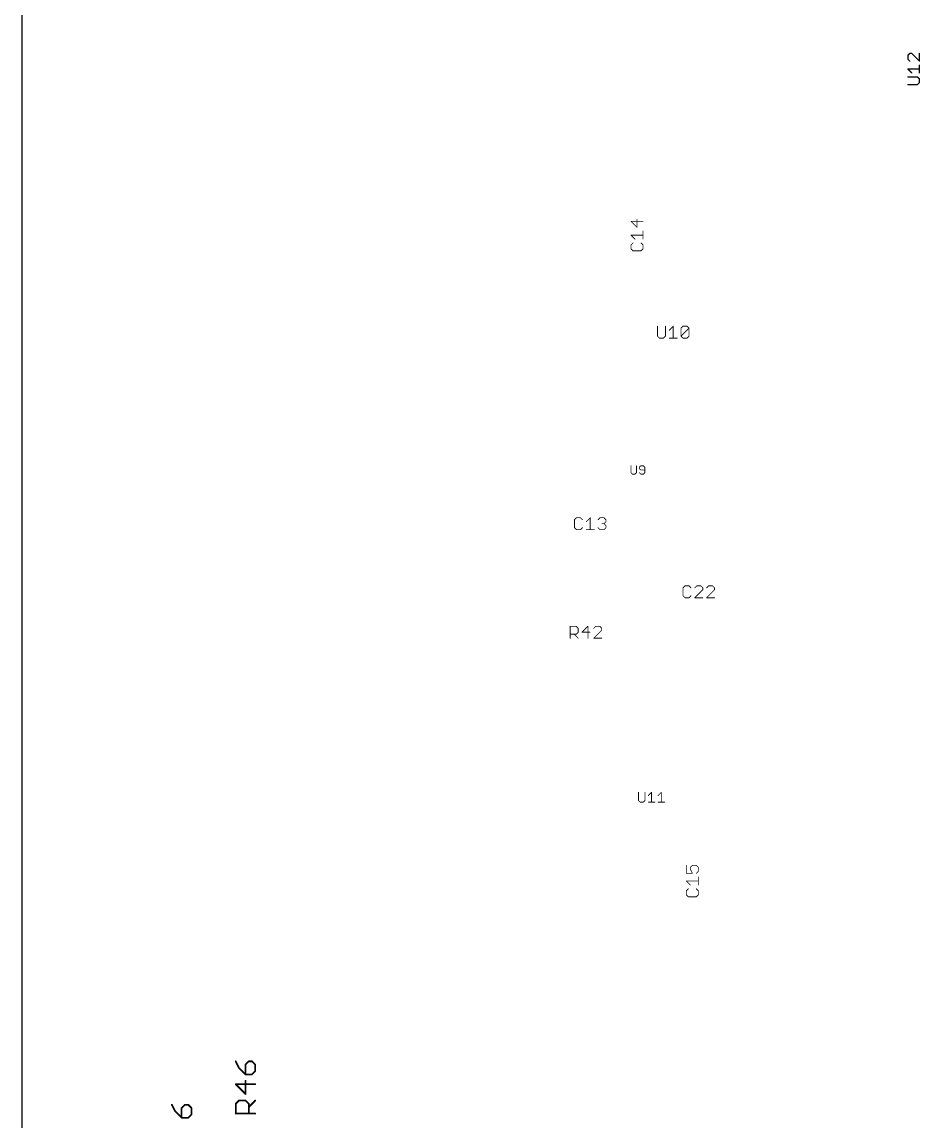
# Model space of a CAD drawing. Extents: x 0 to 11.2, y 0 to 11.2.
# Drawn here: x 0.38 to 2.489, y 2.741 to 5.323 of the extents above; entities that cross this region are included whole.
import ezdxf

# ---------------------------------------------------------------- set-up
doc = ezdxf.new("R2010")
doc.units = 0
doc.layers.add('20', color=53, linetype='CONTINUOUS')
doc.layers.add('25', color=253, linetype='CONTINUOUS')

msp = doc.modelspace()

# ---------------------------------------------------------------- linework, layer by layer
at = {"layer": '20'}
msp.add_line((0.38, 10.06), (0.38, 1.16), dxfattribs=at)
at = {"layer": '25'}
for points, const_width in [([(2.465281, 5.249492), (2.460777, 5.244988)], 0.003), ([(2.460777, 5.244988), (2.460777, 5.23598)], 0.003), ([(2.469785, 5.249492), (2.465281, 5.249492)], 0.003), ([(2.4878, 5.231476), (2.469785, 5.249492)], 0.003), ([(2.4878, 5.249492), (2.4878, 5.231476)], 0.003), ([(2.460777, 5.23598), (2.465281, 5.231476)], 0.003), ([(2.4878, 5.203853), (2.4878, 5.221868)], 0.003), ([(2.469785, 5.203853), (2.460777, 5.21286)], 0.003), ([(2.460777, 5.21286), (2.4878, 5.21286)], 0.003), ([(2.483296, 5.194244), (2.460777, 5.194244)], 0.003), ([(2.4878, 5.189741), (2.483296, 5.194244)], 0.003), ([(2.4878, 5.180733), (2.4878, 5.189741)], 0.003), ([(2.460777, 5.176229), (2.483296, 5.176229)], 0.003), ([(2.483296, 5.176229), (2.4878, 5.180733)], 0.003), ([(1.8386, 4.854959), (1.810576, 4.854959)], 0.002), ([(1.810576, 4.854959), (1.824588, 4.840947)], 0.002), ([(1.824588, 4.840947), (1.824588, 4.85963)], 0.002), ([(1.8386, 4.813324), (1.8386, 4.832006)], 0.002), ([(1.819917, 4.813324), (1.810576, 4.822665)], 0.002), ([(1.810576, 4.822665), (1.8386, 4.822665)], 0.002), ([(1.815247, 4.804383), (1.810576, 4.799712)], 0.002), ([(1.8386, 4.799712), (1.833929, 4.804383)], 0.002), ([(1.810576, 4.799712), (1.810576, 4.790371)], 0.002), ([(1.810576, 4.790371), (1.815247, 4.7857)], 0.002), ([(1.815247, 4.7857), (1.833929, 4.7857)], 0.002), ([(1.833929, 4.7857), (1.8386, 4.790371)], 0.002), ([(1.8386, 4.790371), (1.8386, 4.799712)], 0.002), ([(1.872729, 4.608724), (1.872729, 4.585371)], 0.002), ([(1.891412, 4.585371), (1.891412, 4.608724)], 0.002), ([(1.900353, 4.599383), (1.909694, 4.608724)], 0.002), ([(1.909694, 4.608724), (1.909694, 4.5807)], 0.002), ([(1.927976, 4.604053), (1.932647, 4.608724)], 0.002), ([(1.927976, 4.585371), (1.927976, 4.604053)], 0.002), ([(1.927976, 4.585371), (1.946659, 4.604053)], 0.002), ([(1.932647, 4.608724), (1.941988, 4.608724)], 0.002), ([(1.941988, 4.608724), (1.946659, 4.604053)], 0.002), ([(1.946659, 4.604053), (1.946659, 4.585371)], 0.002), ([(1.872729, 4.585371), (1.8774, 4.5807)], 0.002), ([(1.8774, 4.5807), (1.886741, 4.5807)], 0.002), ([(1.886741, 4.5807), (1.891412, 4.585371)], 0.002), ([(1.900353, 4.5807), (1.919035, 4.5807)], 0.002), ([(1.932647, 4.5807), (1.927976, 4.585371)], 0.002), ([(1.941988, 4.5807), (1.932647, 4.5807)], 0.002), ([(1.946659, 4.585371), (1.941988, 4.5807)], 0.002), ([(1.810482, 4.280527), (1.810482, 4.264464)], 0.002), ([(1.810482, 4.264464), (1.813694, 4.261251)], 0.002), ([(1.813694, 4.261251), (1.82012, 4.261251)], 0.002), ([(1.82012, 4.261251), (1.823333, 4.264464)], 0.002), ([(1.823333, 4.264464), (1.823333, 4.280527)], 0.002), ([(1.83327, 4.280527), (1.830057, 4.277315)], 0.002), ([(1.830057, 4.277315), (1.830057, 4.274102)], 0.002), ([(1.830057, 4.274102), (1.83327, 4.270889)], 0.002), ([(1.830057, 4.264464), (1.83327, 4.261251)], 0.002), ([(1.839695, 4.280527), (1.83327, 4.280527)], 0.002), ([(1.83327, 4.270889), (1.842908, 4.270889)], 0.002), ([(1.83327, 4.261251), (1.839695, 4.261251)], 0.002), ([(1.842908, 4.277315), (1.839695, 4.280527)], 0.002), ([(1.839695, 4.261251), (1.842908, 4.264464)], 0.002), ([(1.842908, 4.264464), (1.842908, 4.277315)], 0.002), ([(1.6824, 4.158724), (1.677729, 4.154053)], 0.002), ([(1.691741, 4.158724), (1.6824, 4.158724)], 0.002), ([(1.696412, 4.154053), (1.691741, 4.158724)], 0.002), ([(1.705353, 4.149383), (1.714694, 4.158724)], 0.002), ([(1.714694, 4.158724), (1.714694, 4.1307)], 0.002), ([(1.732976, 4.154053), (1.737647, 4.158724)], 0.002), ([(1.737647, 4.158724), (1.746988, 4.158724)], 0.002), ([(1.746988, 4.158724), (1.751659, 4.154053)], 0.002), ([(1.677729, 4.154053), (1.677729, 4.135371)], 0.002), ([(1.677729, 4.135371), (1.6824, 4.1307)], 0.002), ([(1.6824, 4.1307), (1.691741, 4.1307)], 0.002), ([(1.691741, 4.1307), (1.696412, 4.135371)], 0.002), ([(1.705353, 4.1307), (1.724035, 4.1307)], 0.002), ([(1.737647, 4.1307), (1.732976, 4.135371)], 0.002), ([(1.746988, 4.1307), (1.737647, 4.1307)], 0.002), ([(1.746988, 4.144712), (1.742317, 4.144712)], 0.002), ([(1.751659, 4.149383), (1.746988, 4.144712)], 0.002), ([(1.746988, 4.144712), (1.751659, 4.140041)], 0.002), ([(1.751659, 4.135371), (1.746988, 4.1307)], 0.002), ([(1.751659, 4.154053), (1.751659, 4.149383)], 0.002), ([(1.751659, 4.140041), (1.751659, 4.135371)], 0.002), ([(1.9374, 3.998724), (1.932729, 3.994053)], 0.002), ([(1.932729, 3.994053), (1.932729, 3.975371)], 0.002), ([(1.932729, 3.975371), (1.9374, 3.9707)], 0.002), ([(1.946741, 3.998724), (1.9374, 3.998724)], 0.002), ([(1.951412, 3.994053), (1.946741, 3.998724)], 0.002), ([(1.946741, 3.9707), (1.951412, 3.975371)], 0.002), ([(1.965023, 3.998724), (1.960353, 3.994053)], 0.002), ([(1.960353, 3.9707), (1.979035, 3.989383)], 0.002), ([(1.974365, 3.998724), (1.965023, 3.998724)], 0.002), ([(1.979035, 3.994053), (1.974365, 3.998724)], 0.002), ([(1.979035, 3.989383), (1.979035, 3.994053)], 0.002), ([(1.992647, 3.998724), (1.987976, 3.994053)], 0.002), ([(1.987976, 3.9707), (2.006659, 3.989383)], 0.002), ([(2.001988, 3.998724), (1.992647, 3.998724)], 0.002), ([(2.006659, 3.994053), (2.001988, 3.998724)], 0.002), ([(2.006659, 3.989383), (2.006659, 3.994053)], 0.002), ([(1.9374, 3.9707), (1.946741, 3.9707)], 0.002), ([(1.979035, 3.9707), (1.960353, 3.9707)], 0.002), ([(2.006659, 3.9707), (1.987976, 3.9707)], 0.002), ([(1.667729, 3.8757), (1.667729, 3.903724)], 0.002), ([(1.667729, 3.903724), (1.681741, 3.903724)], 0.002), ([(1.681741, 3.903724), (1.686412, 3.899053)], 0.002), ([(1.686412, 3.899053), (1.686412, 3.889712)], 0.002), ([(1.709365, 3.903724), (1.695353, 3.889712)], 0.002), ([(1.709365, 3.8757), (1.709365, 3.903724)], 0.002), ([(1.727647, 3.903724), (1.722976, 3.899053)], 0.002), ([(1.736988, 3.903724), (1.727647, 3.903724)], 0.002), ([(1.741659, 3.899053), (1.736988, 3.903724)], 0.002), ([(1.741659, 3.894383), (1.741659, 3.899053)], 0.002), ([(1.681741, 3.885041), (1.667729, 3.885041)], 0.002), ([(1.67707, 3.885041), (1.686412, 3.8757)], 0.002), ([(1.686412, 3.889712), (1.681741, 3.885041)], 0.002), ([(1.695353, 3.889712), (1.714035, 3.889712)], 0.002), ([(1.722976, 3.8757), (1.741659, 3.894383)], 0.002), ([(1.741659, 3.8757), (1.722976, 3.8757)], 0.002), ([(1.8281, 3.51372), (1.8281, 3.494537)], 0.002), ([(1.843446, 3.494537), (1.843446, 3.51372)], 0.002), ([(1.851119, 3.506046), (1.858793, 3.51372)], 0.002), ([(1.858793, 3.51372), (1.858793, 3.4907)], 0.002), ([(1.874139, 3.506046), (1.881812, 3.51372)], 0.002), ([(1.881812, 3.51372), (1.881812, 3.4907)], 0.002), ([(1.8281, 3.494537), (1.831936, 3.4907)], 0.002), ([(1.831936, 3.4907), (1.83961, 3.4907)], 0.002), ([(1.83961, 3.4907), (1.843446, 3.494537)], 0.002), ([(1.851119, 3.4907), (1.866466, 3.4907)], 0.002), ([(1.874139, 3.4907), (1.889485, 3.4907)], 0.002), ([(1.940576, 3.34213), (1.940576, 3.323447)], 0.002), ([(1.949917, 3.337459), (1.954588, 3.34213)], 0.002), ([(1.949917, 3.332788), (1.949917, 3.337459)], 0.002), ([(1.954588, 3.323447), (1.949917, 3.332788)], 0.002), ([(1.954588, 3.34213), (1.963929, 3.34213)], 0.002), ([(1.963929, 3.34213), (1.9686, 3.337459)], 0.002), ([(1.9686, 3.337459), (1.9686, 3.328118)], 0.002), ([(1.940576, 3.323447), (1.954588, 3.323447)], 0.002), ([(1.949917, 3.295824), (1.940576, 3.305165)], 0.002), ([(1.940576, 3.305165), (1.9686, 3.305165)], 0.002), ([(1.9686, 3.328118), (1.963929, 3.323447)], 0.002), ([(1.9686, 3.295824), (1.9686, 3.314506)], 0.002), ([(1.945247, 3.286883), (1.940576, 3.282212)], 0.002), ([(1.940576, 3.282212), (1.940576, 3.272871)], 0.002), ([(1.9686, 3.282212), (1.963929, 3.286883)], 0.002), ([(1.9686, 3.272871), (1.9686, 3.282212)], 0.002), ([(1.940576, 3.272871), (1.945247, 3.2682)], 0.002), ([(1.945247, 3.2682), (1.963929, 3.2682)], 0.002), ([(1.963929, 3.2682), (1.9686, 3.272871)], 0.002), ([(0.881961, 2.881653), (0.889634, 2.866307)], 0.004), ([(0.889634, 2.866307), (0.90498, 2.850961)], 0.004), ([(0.912654, 2.881653), (0.90498, 2.87398)], 0.004), ([(0.90498, 2.87398), (0.90498, 2.850961)], 0.004), ([(0.920327, 2.881653), (0.912654, 2.881653)], 0.004), ([(0.928, 2.87398), (0.920327, 2.881653)], 0.004), ([(0.928, 2.858634), (0.928, 2.87398)], 0.004), ([(0.90498, 2.850961), (0.920327, 2.850961)], 0.004), ([(0.920327, 2.850961), (0.928, 2.858634)], 0.004), ([(0.928, 2.827941), (0.881961, 2.827941)], 0.004), ([(0.881961, 2.827941), (0.90498, 2.804921)], 0.004), ([(0.90498, 2.804921), (0.90498, 2.835614)], 0.004), ([(0.881961, 2.781902), (0.889634, 2.789575)], 0.004), ([(0.889634, 2.789575), (0.90498, 2.789575)], 0.004), ([(0.90498, 2.789575), (0.912654, 2.781902)], 0.004), ([(0.912654, 2.774228), (0.928, 2.789575)], 0.004), ([(0.731961, 2.779771), (0.739634, 2.764425)], 0.004), ([(0.739634, 2.764425), (0.75498, 2.749078)], 0.004), ([(0.762654, 2.779771), (0.75498, 2.772098)], 0.004), ([(0.75498, 2.772098), (0.75498, 2.749078)], 0.004), ([(0.770327, 2.779771), (0.762654, 2.779771)], 0.004), ([(0.778, 2.772098), (0.770327, 2.779771)], 0.004), ([(0.778, 2.756752), (0.778, 2.772098)], 0.004), ([(0.881961, 2.758882), (0.881961, 2.781902)], 0.004), ([(0.912654, 2.781902), (0.912654, 2.758882)], 0.004), ([(0.75498, 2.749078), (0.770327, 2.749078)], 0.004), ([(0.770327, 2.749078), (0.778, 2.756752)], 0.004), ([(0.928, 2.758882), (0.881961, 2.758882)], 0.004)]:
    msp.add_lwpolyline(points, dxfattribs=dict(at, const_width=const_width))
for points, const_width in [([(2.461527, 5.244988, 1), (2.460027, 5.244988)], 0.0015), ([(2.460247, 5.245518, 1), (2.461307, 5.244457)], 0.0015), ([(2.465281, 5.250242, 1), (2.465281, 5.248742)], 0.0015), ([(2.465811, 5.248961, 1), (2.46475, 5.250022)], 0.0015), ([(2.470315, 5.250022, 1), (2.469254, 5.248961)], 0.0015), ([(2.469785, 5.248742, 1), (2.469785, 5.250242)], 0.0015), ([(2.48855, 5.249492, 1), (2.48705, 5.249492)], 0.0015), ([(2.461307, 5.23651, 1), (2.460247, 5.23545)], 0.0015), ([(2.460027, 5.23598, 1), (2.461527, 5.23598)], 0.0015), ([(2.46475, 5.230946, 1), (2.465811, 5.232006)], 0.0015), ([(2.48705, 5.231476, 1), (2.48855, 5.231476)], 0.0015), ([(2.48855, 5.221868, 1), (2.48705, 5.221868)], 0.0015), ([(2.48727, 5.230946, 1), (2.48833, 5.232006)], 0.0015), ([(2.461307, 5.213391, 1), (2.460247, 5.21233)], 0.0015), ([(2.460777, 5.21361, 1), (2.460777, 5.21211)], 0.0015), ([(2.460777, 5.194994, 1), (2.460777, 5.193494)], 0.0015), ([(2.469254, 5.203322, 1), (2.470315, 5.204383)], 0.0015), ([(2.483826, 5.194775, 1), (2.482766, 5.193714)], 0.0015), ([(2.483296, 5.193494, 1), (2.483296, 5.194994)], 0.0015), ([(2.48705, 5.203853, 1), (2.48855, 5.203853)], 0.0015), ([(2.48855, 5.189741, 1), (2.48705, 5.189741)], 0.0015), ([(2.48727, 5.18921, 1), (2.48833, 5.190271)], 0.0015), ([(2.4878, 5.21211, 1), (2.4878, 5.21361)], 0.0015), ([(2.460777, 5.176979, 1), (2.460777, 5.175479)], 0.0015), ([(2.482766, 5.176759, 1), (2.483826, 5.175699)], 0.0015), ([(2.483296, 5.175479, 1), (2.483296, 5.176979)], 0.0015), ([(2.48705, 5.180733, 1), (2.48855, 5.180733)], 0.0015), ([(2.48833, 5.180203, 1), (2.48727, 5.181263)], 0.0015), ([(1.81093, 4.855313, 1), (1.810222, 4.854605)], 0.001), ([(1.810576, 4.855459, 1), (1.810576, 4.854459)], 0.001), ([(1.825088, 4.85963, 1), (1.824088, 4.85963)], 0.001), ([(1.8386, 4.854459, 1), (1.8386, 4.855459)], 0.001), ([(1.824088, 4.840947, 1), (1.825088, 4.840947)], 0.001), ([(1.824234, 4.840594, 1), (1.824942, 4.841301)], 0.001), ([(1.8391, 4.832006, 1), (1.8381, 4.832006)], 0.001), ([(1.81093, 4.823018, 1), (1.810222, 4.822311)], 0.001), ([(1.810576, 4.823165, 1), (1.810576, 4.822165)], 0.001), ([(1.8156, 4.804029, 1), (1.814893, 4.804736)], 0.001), ([(1.819564, 4.81297, 1), (1.820271, 4.813677)], 0.001), ([(1.834283, 4.804736, 1), (1.833576, 4.804029)], 0.001), ([(1.8381, 4.813324, 1), (1.8391, 4.813324)], 0.001), ([(1.8386, 4.822165, 1), (1.8386, 4.823165)], 0.001), ([(1.810222, 4.800066, 1), (1.81093, 4.799358)], 0.001), ([(1.811076, 4.799712, 1), (1.810076, 4.799712)], 0.001), ([(1.81093, 4.790724, 1), (1.810222, 4.790017)], 0.001), ([(1.810076, 4.790371, 1), (1.811076, 4.790371)], 0.001), ([(1.815247, 4.7862, 1), (1.815247, 4.7852)], 0.001), ([(1.814893, 4.785346, 1), (1.8156, 4.786054)], 0.001), ([(1.833576, 4.786054, 1), (1.834283, 4.785346)], 0.001), ([(1.833929, 4.7852, 1), (1.833929, 4.7862)], 0.001), ([(1.8391, 4.799712, 1), (1.8381, 4.799712)], 0.001), ([(1.8381, 4.790371, 1), (1.8391, 4.790371)], 0.001), ([(1.838246, 4.799358, 1), (1.838953, 4.800066)], 0.001), ([(1.838953, 4.790017, 1), (1.838246, 4.790724)], 0.001), ([(1.873229, 4.608724, 1), (1.872229, 4.608724)], 0.001), ([(1.891912, 4.608724, 1), (1.890912, 4.608724)], 0.001), ([(1.899999, 4.599736, 1), (1.900706, 4.599029)], 0.001), ([(1.910194, 4.608724, 1), (1.909194, 4.608724)], 0.001), ([(1.910047, 4.60837, 1), (1.90934, 4.609077)], 0.001), ([(1.928476, 4.604053, 1), (1.927476, 4.604053)], 0.001), ([(1.927623, 4.604407, 1), (1.92833, 4.6037)], 0.001), ([(1.932647, 4.609224, 1), (1.932647, 4.608224)], 0.001), ([(1.933, 4.60837, 1), (1.932293, 4.609077)], 0.001), ([(1.942342, 4.609077, 1), (1.941635, 4.60837)], 0.001), ([(1.941988, 4.608224, 1), (1.941988, 4.609224)], 0.001), ([(1.947159, 4.604053, 1), (1.946159, 4.604053)], 0.001), ([(1.947012, 4.6037, 1), (1.946305, 4.604407)], 0.001), ([(1.946305, 4.6037, 1), (1.947012, 4.604407)], 0.001), ([(1.872229, 4.585371, 1), (1.873229, 4.585371)], 0.001), ([(1.873083, 4.585724, 1), (1.872376, 4.585017)], 0.001), ([(1.8774, 4.5812, 1), (1.8774, 4.5802)], 0.001), ([(1.877046, 4.580346, 1), (1.877753, 4.581054)], 0.001), ([(1.886387, 4.581054, 1), (1.887095, 4.580346)], 0.001), ([(1.886741, 4.5802, 1), (1.886741, 4.5812)], 0.001), ([(1.890912, 4.585371, 1), (1.891912, 4.585371)], 0.001), ([(1.891765, 4.585017, 1), (1.891058, 4.585724)], 0.001), ([(1.900353, 4.5812, 1), (1.900353, 4.5802)], 0.001), ([(1.909194, 4.5807, 1), (1.910194, 4.5807)], 0.001), ([(1.919035, 4.5802, 1), (1.919035, 4.5812)], 0.001), ([(1.927476, 4.585371, 1), (1.928476, 4.585371)], 0.001), ([(1.92833, 4.585724, 1), (1.927623, 4.585017)], 0.001), ([(1.927623, 4.585724, 1), (1.92833, 4.585017)], 0.001), ([(1.932647, 4.5812, 1), (1.932647, 4.5802)], 0.001), ([(1.932293, 4.580346, 1), (1.933, 4.581054)], 0.001), ([(1.941635, 4.581054, 1), (1.942342, 4.580346)], 0.001), ([(1.941988, 4.5802, 1), (1.941988, 4.5812)], 0.001), ([(1.946159, 4.585371, 1), (1.947159, 4.585371)], 0.001), ([(1.947012, 4.585017, 1), (1.946305, 4.585724)], 0.001), ([(1.810982, 4.280527, 1), (1.809982, 4.280527)], 0.001), ([(1.810835, 4.264817, 1), (1.810128, 4.26411)], 0.001), ([(1.809982, 4.264464, 1), (1.810982, 4.264464)], 0.001), ([(1.813694, 4.261751, 1), (1.813694, 4.260751)], 0.001), ([(1.813341, 4.260898, 1), (1.814048, 4.261605)], 0.001), ([(1.819766, 4.261605, 1), (1.820473, 4.260898)], 0.001), ([(1.82012, 4.260751, 1), (1.82012, 4.261751)], 0.001), ([(1.823833, 4.280527, 1), (1.822833, 4.280527)], 0.001), ([(1.822833, 4.264464, 1), (1.823833, 4.264464)], 0.001), ([(1.823686, 4.26411, 1), (1.822979, 4.264817)], 0.001), ([(1.830557, 4.277315, 1), (1.829557, 4.277315)], 0.001), ([(1.830411, 4.274456, 1), (1.829704, 4.273748)], 0.001), ([(1.829557, 4.274102, 1), (1.830557, 4.274102)], 0.001), ([(1.829704, 4.277668, 1), (1.830411, 4.276961)], 0.001), ([(1.830411, 4.264817, 1), (1.829704, 4.26411)], 0.001), ([(1.83327, 4.281027, 1), (1.83327, 4.280027)], 0.001), ([(1.83327, 4.271389, 1), (1.83327, 4.270389)], 0.001), ([(1.83327, 4.261751, 1), (1.83327, 4.260751)], 0.001), ([(1.833624, 4.280174, 1), (1.832916, 4.280881)], 0.001), ([(1.832916, 4.270536, 1), (1.833624, 4.271243)], 0.001), ([(1.832917, 4.260898, 1), (1.833624, 4.261605)], 0.001), ([(1.840049, 4.280881, 1), (1.839342, 4.280174)], 0.001), ([(1.839342, 4.261605, 1), (1.840049, 4.260898)], 0.001), ([(1.839695, 4.280027, 1), (1.839695, 4.281027)], 0.001), ([(1.839695, 4.260751, 1), (1.839695, 4.261751)], 0.001), ([(1.843408, 4.277315, 1), (1.842408, 4.277315)], 0.001), ([(1.842408, 4.264464, 1), (1.843408, 4.264464)], 0.001), ([(1.842555, 4.276961, 1), (1.843262, 4.277668)], 0.001), ([(1.843262, 4.26411, 1), (1.842555, 4.264817)], 0.001), ([(1.842908, 4.270389, 1), (1.842908, 4.271389)], 0.001), ([(1.6824, 4.159224, 1), (1.6824, 4.158224)], 0.001), ([(1.682753, 4.15837, 1), (1.682046, 4.159077)], 0.001), ([(1.692095, 4.159077, 1), (1.691387, 4.15837)], 0.001), ([(1.691741, 4.158224, 1), (1.691741, 4.159224)], 0.001), ([(1.715194, 4.158724, 1), (1.714194, 4.158724)], 0.001), ([(1.715047, 4.15837, 1), (1.71434, 4.159077)], 0.001), ([(1.737647, 4.159224, 1), (1.737647, 4.158224)], 0.001), ([(1.738, 4.15837, 1), (1.737293, 4.159077)], 0.001), ([(1.747342, 4.159077, 1), (1.746635, 4.15837)], 0.001), ([(1.746988, 4.158224, 1), (1.746988, 4.159224)], 0.001), ([(1.678229, 4.154053, 1), (1.677229, 4.154053)], 0.001), ([(1.677229, 4.135371, 1), (1.678229, 4.135371)], 0.001), ([(1.677376, 4.154407, 1), (1.678083, 4.1537)], 0.001), ([(1.678083, 4.135724, 1), (1.677376, 4.135017)], 0.001), ([(1.6824, 4.1312, 1), (1.6824, 4.1302)], 0.001), ([(1.682046, 4.130346, 1), (1.682753, 4.131054)], 0.001), ([(1.691387, 4.131054, 1), (1.692095, 4.130346)], 0.001), ([(1.691741, 4.1302, 1), (1.691741, 4.1312)], 0.001), ([(1.696058, 4.1537, 1), (1.696765, 4.154407)], 0.001), ([(1.696765, 4.135017, 1), (1.696058, 4.135724)], 0.001), ([(1.704999, 4.149736, 1), (1.705706, 4.149029)], 0.001), ([(1.705353, 4.1312, 1), (1.705353, 4.1302)], 0.001), ([(1.724035, 4.1302, 1), (1.724035, 4.1312)], 0.001), ([(1.732623, 4.154407, 1), (1.73333, 4.1537)], 0.001), ([(1.73333, 4.135724, 1), (1.732623, 4.135017)], 0.001), ([(1.737647, 4.1312, 1), (1.737647, 4.1302)], 0.001), ([(1.737293, 4.130346, 1), (1.738, 4.131054)], 0.001), ([(1.742317, 4.145212, 1), (1.742317, 4.144212)], 0.001), ([(1.747342, 4.145066, 1), (1.746635, 4.144358)], 0.001), ([(1.746635, 4.145066, 1), (1.747342, 4.144358)], 0.001), ([(1.746635, 4.131054, 1), (1.747342, 4.130346)], 0.001), ([(1.746988, 4.144212, 1), (1.746988, 4.145212)], 0.001), ([(1.746988, 4.1302, 1), (1.746988, 4.1312)], 0.001), ([(1.752159, 4.154053, 1), (1.751159, 4.154053)], 0.001), ([(1.751159, 4.149383, 1), (1.752159, 4.149383)], 0.001), ([(1.752159, 4.140041, 1), (1.751159, 4.140041)], 0.001), ([(1.751159, 4.135371, 1), (1.752159, 4.135371)], 0.001), ([(1.751305, 4.1537, 1), (1.752012, 4.154407)], 0.001), ([(1.752012, 4.149029, 1), (1.751305, 4.149736)], 0.001), ([(1.751305, 4.139688, 1), (1.752012, 4.140395)], 0.001), ([(1.752012, 4.135017, 1), (1.751305, 4.135724)], 0.001), ([(1.714194, 4.1307, 1), (1.715194, 4.1307)], 0.001), ([(1.933229, 3.994053, 1), (1.932229, 3.994053)], 0.001), ([(1.932376, 3.994407, 1), (1.933083, 3.9937)], 0.001), ([(1.933083, 3.975724, 1), (1.932376, 3.975017)], 0.001), ([(1.9374, 3.999224, 1), (1.9374, 3.998224)], 0.001), ([(1.937753, 3.99837, 1), (1.937046, 3.999077)], 0.001), ([(1.947095, 3.999077, 1), (1.946387, 3.99837)], 0.001), ([(1.946741, 3.998224, 1), (1.946741, 3.999224)], 0.001), ([(1.951058, 3.9937, 1), (1.951765, 3.994407)], 0.001), ([(1.951765, 3.975017, 1), (1.951058, 3.975724)], 0.001), ([(1.959999, 3.994407, 1), (1.960706, 3.9937)], 0.001), ([(1.965023, 3.999224, 1), (1.965023, 3.998224)], 0.001), ([(1.965377, 3.99837, 1), (1.96467, 3.999077)], 0.001), ([(1.974718, 3.999077, 1), (1.974011, 3.99837)], 0.001), ([(1.974365, 3.998224, 1), (1.974365, 3.999224)], 0.001), ([(1.979535, 3.994053, 1), (1.978535, 3.994053)], 0.001), ([(1.978535, 3.989383, 1), (1.979535, 3.989383)], 0.001), ([(1.978682, 3.9937, 1), (1.979389, 3.994407)], 0.001), ([(1.979389, 3.989029, 1), (1.978682, 3.989736)], 0.001), ([(1.987623, 3.994407, 1), (1.98833, 3.9937)], 0.001), ([(1.992647, 3.999224, 1), (1.992647, 3.998224)], 0.001), ([(1.993, 3.99837, 1), (1.992293, 3.999077)], 0.001), ([(2.002342, 3.999077, 1), (2.001635, 3.99837)], 0.001), ([(2.001988, 3.998224, 1), (2.001988, 3.999224)], 0.001), ([(2.007159, 3.994053, 1), (2.006159, 3.994053)], 0.001), ([(2.006159, 3.989383, 1), (2.007159, 3.989383)], 0.001), ([(2.006305, 3.9937, 1), (2.007012, 3.994407)], 0.001), ([(2.007012, 3.989029, 1), (2.006305, 3.989736)], 0.001), ([(1.932229, 3.975371, 1), (1.933229, 3.975371)], 0.001), ([(1.9374, 3.9712, 1), (1.9374, 3.9702)], 0.001), ([(1.937046, 3.970346, 1), (1.937753, 3.971054)], 0.001), ([(1.946387, 3.971054, 1), (1.947095, 3.970346)], 0.001), ([(1.946741, 3.9702, 1), (1.946741, 3.9712)], 0.001), ([(1.959999, 3.971054, 1), (1.960706, 3.970346)], 0.001), ([(1.960353, 3.9712, 1), (1.960353, 3.9702)], 0.001), ([(1.979035, 3.9702, 1), (1.979035, 3.9712)], 0.001), ([(1.987976, 3.9712, 1), (1.987976, 3.9702)], 0.001), ([(1.987623, 3.971054, 1), (1.98833, 3.970346)], 0.001), ([(2.006659, 3.9702, 1), (2.006659, 3.9712)], 0.001), ([(1.668229, 3.903724, 1), (1.667229, 3.903724)], 0.001), ([(1.667729, 3.904224, 1), (1.667729, 3.903224)], 0.001), ([(1.682095, 3.904077, 1), (1.681387, 3.90337)], 0.001), ([(1.681741, 3.903224, 1), (1.681741, 3.904224)], 0.001), ([(1.686912, 3.899053, 1), (1.685912, 3.899053)], 0.001), ([(1.686058, 3.8987, 1), (1.686765, 3.899407)], 0.001), ([(1.709865, 3.903724, 1), (1.708865, 3.903724)], 0.001), ([(1.709718, 3.90337, 1), (1.709011, 3.904077)], 0.001), ([(1.722623, 3.899407, 1), (1.72333, 3.8987)], 0.001), ([(1.727647, 3.904224, 1), (1.727647, 3.903224)], 0.001), ([(1.728, 3.90337, 1), (1.727293, 3.904077)], 0.001), ([(1.737342, 3.904077, 1), (1.736635, 3.90337)], 0.001), ([(1.736988, 3.903224, 1), (1.736988, 3.904224)], 0.001), ([(1.742159, 3.899053, 1), (1.741159, 3.899053)], 0.001), ([(1.741305, 3.8987, 1), (1.742012, 3.899407)], 0.001), ([(1.667729, 3.885541, 1), (1.667729, 3.884541)], 0.001), ([(1.667229, 3.8757, 1), (1.668229, 3.8757)], 0.001), ([(1.677424, 3.885395, 1), (1.676717, 3.884688)], 0.001), ([(1.681387, 3.885395, 1), (1.682095, 3.884688)], 0.001), ([(1.681741, 3.884541, 1), (1.681741, 3.885541)], 0.001), ([(1.685912, 3.889712, 1), (1.686912, 3.889712)], 0.001), ([(1.686765, 3.889358, 1), (1.686058, 3.890066)], 0.001), ([(1.686058, 3.875346, 1), (1.686765, 3.876054)], 0.001), ([(1.694999, 3.890066, 1), (1.695706, 3.889358)], 0.001), ([(1.695353, 3.890212, 1), (1.695353, 3.889212)], 0.001), ([(1.708865, 3.8757, 1), (1.709865, 3.8757)], 0.001), ([(1.714035, 3.889212, 1), (1.714035, 3.890212)], 0.001), ([(1.722976, 3.8762, 1), (1.722976, 3.8752)], 0.001), ([(1.722623, 3.876054, 1), (1.72333, 3.875346)], 0.001), ([(1.741159, 3.894383, 1), (1.742159, 3.894383)], 0.001), ([(1.742012, 3.894029, 1), (1.741305, 3.894736)], 0.001), ([(1.741659, 3.8752, 1), (1.741659, 3.8762)], 0.001), ([(1.8286, 3.51372, 1), (1.8276, 3.51372)], 0.001), ([(1.843946, 3.51372, 1), (1.842946, 3.51372)], 0.001), ([(1.859293, 3.51372, 1), (1.858293, 3.51372)], 0.001), ([(1.859146, 3.513366, 1), (1.858439, 3.514073)], 0.001), ([(1.882312, 3.51372, 1), (1.881312, 3.51372)], 0.001), ([(1.882166, 3.513366, 1), (1.881459, 3.514073)], 0.001), ([(1.828453, 3.49489, 1), (1.827746, 3.494183)], 0.001), ([(1.8276, 3.494537, 1), (1.8286, 3.494537)], 0.001), ([(1.831936, 3.4912, 1), (1.831936, 3.4902)], 0.001), ([(1.831583, 3.490346, 1), (1.83229, 3.491054)], 0.001), ([(1.839256, 3.491054, 1), (1.839963, 3.490346)], 0.001), ([(1.83961, 3.4902, 1), (1.83961, 3.4912)], 0.001), ([(1.842946, 3.494537, 1), (1.843946, 3.494537)], 0.001), ([(1.8438, 3.494183, 1), (1.843093, 3.49489)], 0.001), ([(1.851119, 3.4912, 1), (1.851119, 3.4902)], 0.001), ([(1.850766, 3.5064, 1), (1.851473, 3.505693)], 0.001), ([(1.858293, 3.4907, 1), (1.859293, 3.4907)], 0.001), ([(1.866466, 3.4902, 1), (1.866466, 3.4912)], 0.001), ([(1.873785, 3.5064, 1), (1.874493, 3.505693)], 0.001), ([(1.874139, 3.4912, 1), (1.874139, 3.4902)], 0.001), ([(1.881312, 3.4907, 1), (1.882312, 3.4907)], 0.001), ([(1.889485, 3.4902, 1), (1.889485, 3.4912)], 0.001), ([(1.941076, 3.34213, 1), (1.940076, 3.34213)], 0.001), ([(1.950417, 3.337459, 1), (1.949417, 3.337459)], 0.001), ([(1.949564, 3.337813, 1), (1.950271, 3.337105)], 0.001), ([(1.950365, 3.333012, 1), (1.94947, 3.332565)], 0.001), ([(1.949417, 3.332788, 1), (1.950417, 3.332788)], 0.001), ([(1.954588, 3.34263, 1), (1.954588, 3.34163)], 0.001), ([(1.954942, 3.341776, 1), (1.954234, 3.342483)], 0.001), ([(1.964283, 3.342483, 1), (1.963576, 3.341776)], 0.001), ([(1.963929, 3.34163, 1), (1.963929, 3.34263)], 0.001), ([(1.9691, 3.337459, 1), (1.9681, 3.337459)], 0.001), ([(1.968246, 3.337105, 1), (1.968953, 3.337813)], 0.001), ([(1.940576, 3.323947, 1), (1.940576, 3.322947)], 0.001), ([(1.940076, 3.323447, 1), (1.941076, 3.323447)], 0.001), ([(1.94093, 3.305518, 1), (1.940222, 3.304811)], 0.001), ([(1.940576, 3.305665, 1), (1.940576, 3.304665)], 0.001), ([(1.954141, 3.323223, 1), (1.955035, 3.323671)], 0.001), ([(1.954588, 3.322947, 1), (1.954588, 3.323947)], 0.001), ([(1.963576, 3.323801, 1), (1.964283, 3.323094)], 0.001), ([(1.9681, 3.328118, 1), (1.9691, 3.328118)], 0.001), ([(1.9691, 3.314506, 1), (1.9681, 3.314506)], 0.001), ([(1.968953, 3.327764, 1), (1.968246, 3.328471)], 0.001), ([(1.9686, 3.304665, 1), (1.9686, 3.305665)], 0.001), ([(1.940222, 3.282566, 1), (1.94093, 3.281858)], 0.001), ([(1.941076, 3.282212, 1), (1.940076, 3.282212)], 0.001), ([(1.9456, 3.286529, 1), (1.944893, 3.287236)], 0.001), ([(1.949564, 3.29547, 1), (1.950271, 3.296177)], 0.001), ([(1.964283, 3.287236, 1), (1.963576, 3.286529)], 0.001), ([(1.9681, 3.295824, 1), (1.9691, 3.295824)], 0.001), ([(1.9691, 3.282212, 1), (1.9681, 3.282212)], 0.001), ([(1.968246, 3.281858, 1), (1.968953, 3.282566)], 0.001), ([(1.94093, 3.273224, 1), (1.940222, 3.272517)], 0.001), ([(1.940076, 3.272871, 1), (1.941076, 3.272871)], 0.001), ([(1.945247, 3.2687, 1), (1.945247, 3.2677)], 0.001), ([(1.944893, 3.267846, 1), (1.9456, 3.268554)], 0.001), ([(1.963576, 3.268554, 1), (1.964283, 3.267846)], 0.001), ([(1.963929, 3.2677, 1), (1.963929, 3.2687)], 0.001), ([(1.9681, 3.272871, 1), (1.9691, 3.272871)], 0.001), ([(1.968953, 3.272517, 1), (1.968246, 3.273224)], 0.001), ([(0.882855, 2.882101, 1), (0.881066, 2.881206)], 0.002), ([(0.890341, 2.867014, 1), (0.888927, 2.8656)], 0.002), ([(0.88874, 2.86586, 1), (0.890528, 2.866754)], 0.002), ([(0.90598, 2.87398, 1), (0.90398, 2.87398)], 0.002), ([(0.904273, 2.874687, 1), (0.905688, 2.873273)], 0.002), ([(0.912654, 2.882653, 1), (0.912654, 2.880653)], 0.002), ([(0.913361, 2.880946, 1), (0.911947, 2.88236)], 0.002), ([(0.921034, 2.88236, 1), (0.91962, 2.880946)], 0.002), ([(0.920327, 2.880653, 1), (0.920327, 2.882653)], 0.002), ([(0.929, 2.87398, 1), (0.927, 2.87398)], 0.002), ([(0.927293, 2.873273, 1), (0.928707, 2.874687)], 0.002), ([(0.90498, 2.851961, 1), (0.90498, 2.849961)], 0.002), ([(0.90398, 2.850961, 1), (0.90598, 2.850961)], 0.002), ([(0.904273, 2.850253, 1), (0.905688, 2.851668)], 0.002), ([(0.91962, 2.851668, 1), (0.921034, 2.850253)], 0.002), ([(0.920327, 2.849961, 1), (0.920327, 2.851961)], 0.002), ([(0.927, 2.858634, 1), (0.929, 2.858634)], 0.002), ([(0.928707, 2.857927, 1), (0.927293, 2.859341)], 0.002), ([(0.881961, 2.828941, 1), (0.881961, 2.826941)], 0.002), ([(0.882668, 2.828648, 1), (0.881254, 2.827234)], 0.002), ([(0.90598, 2.835614, 1), (0.90398, 2.835614)], 0.002), ([(0.928, 2.826941, 1), (0.928, 2.828941)], 0.002), ([(0.889634, 2.790575, 1), (0.889634, 2.788575)], 0.002), ([(0.890341, 2.788868, 1), (0.888927, 2.790282)], 0.002), ([(0.90398, 2.804921, 1), (0.90598, 2.804921)], 0.002), ([(0.905688, 2.790282, 1), (0.904273, 2.788868)], 0.002), ([(0.904273, 2.804214, 1), (0.905688, 2.805628)], 0.002), ([(0.90498, 2.788575, 1), (0.90498, 2.790575)], 0.002), ([(0.928707, 2.788868, 1), (0.927293, 2.790282)], 0.002), ([(0.732855, 2.780218, 1), (0.731066, 2.779324)], 0.002), ([(0.740341, 2.765132, 1), (0.738927, 2.763718)], 0.002), ([(0.73874, 2.763978, 1), (0.740528, 2.764872)], 0.002), ([(0.75598, 2.772098, 1), (0.75398, 2.772098)], 0.002), ([(0.754273, 2.772805, 1), (0.755688, 2.771391)], 0.002), ([(0.762654, 2.780771, 1), (0.762654, 2.778771)], 0.002), ([(0.763361, 2.779064, 1), (0.761947, 2.780478)], 0.002), ([(0.771034, 2.780478, 1), (0.76962, 2.779064)], 0.002), ([(0.770327, 2.778771, 1), (0.770327, 2.780771)], 0.002), ([(0.779, 2.772098, 1), (0.777, 2.772098)], 0.002), ([(0.777293, 2.771391, 1), (0.778707, 2.772805)], 0.002), ([(0.882961, 2.781902, 1), (0.880961, 2.781902)], 0.002), ([(0.881254, 2.782609, 1), (0.882668, 2.781194)], 0.002), ([(0.913654, 2.781902, 1), (0.911654, 2.781902)], 0.002), ([(0.911947, 2.774935, 1), (0.913361, 2.773521)], 0.002), ([(0.911947, 2.781194, 1), (0.913361, 2.782609)], 0.002), ([(0.75498, 2.750078, 1), (0.75498, 2.748078)], 0.002), ([(0.75398, 2.749078, 1), (0.75598, 2.749078)], 0.002), ([(0.754273, 2.748371, 1), (0.755688, 2.749786)], 0.002), ([(0.76962, 2.749786, 1), (0.771034, 2.748371)], 0.002), ([(0.770327, 2.748078, 1), (0.770327, 2.750078)], 0.002), ([(0.777, 2.756752, 1), (0.779, 2.756752)], 0.002), ([(0.778707, 2.756044, 1), (0.777293, 2.757459)], 0.002), ([(0.881961, 2.759882, 1), (0.881961, 2.757882)], 0.002), ([(0.880961, 2.758882, 1), (0.882961, 2.758882)], 0.002), ([(0.911654, 2.758882, 1), (0.913654, 2.758882)], 0.002), ([(0.928, 2.757882, 1), (0.928, 2.759882)], 0.002)]:
    msp.add_lwpolyline(points, format="xyb", dxfattribs=dict(at, const_width=const_width))

doc.saveas('drawing.dxf')
